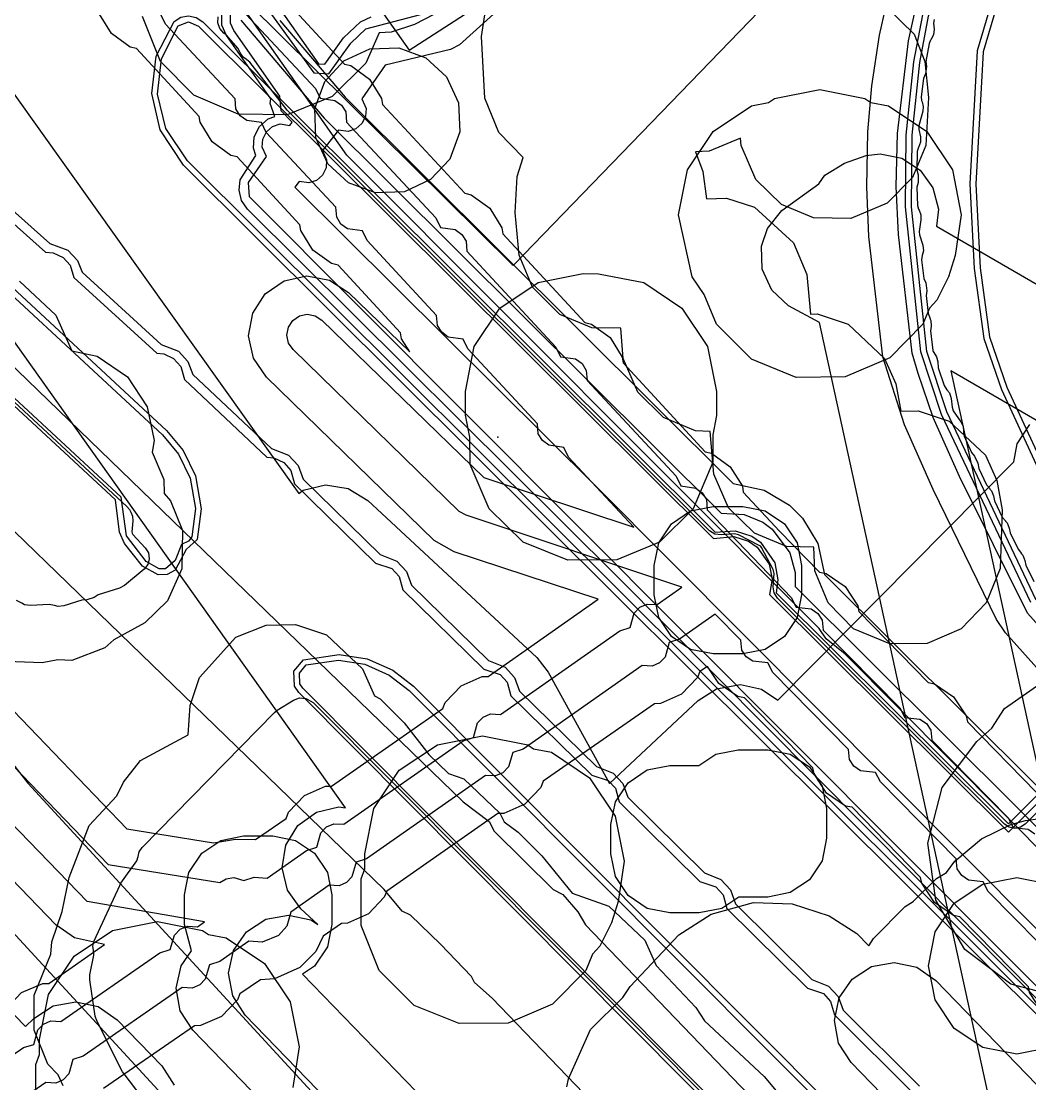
# Model space of a CAD drawing. Header units: metres. Extents: x -2677 to -840, y 169 to 1487.
# Drawn here: x -2568.76 to -2534.54, y 553.67 to 589.7 of the extents above; entities that cross this region are included whole.
import ezdxf

# ---------------------------------------------------------------- set-up
doc = ezdxf.new("R2010")
doc.units = ezdxf.units.M
for name, color, linetype in [('AI_GREENING_EXCLUSIONS', 1, 'Continuous'), ('AI_GREENING_LAWN', 82, 'Continuous'), ('AI_GREENING_REJECTED', 6, 'Continuous')]:
    doc.layers.add(name, color=color, linetype=linetype)

msp = doc.modelspace()

# ---------------------------------------------------------------- linework, layer by layer
at = {"layer": 'AI_GREENING_EXCLUSIONS'}
for points in [[(-2588.627, 615.598), (-2586.326, 612.033), (-2583.371, 609.556), (-2582.882, 608.947), (-2582.664, 608.198), (-2582.748, 607.422), (-2583.034, 606.901), (-2559.346, 573.692), (-2559.196, 573.8), (-2558.437, 573.98), (-2557.667, 573.856), (-2557.002, 573.447), (-2551.271, 568.123), (-2550.882, 567.625), (-2548.797, 563.852), (-2545.789, 566.67), (-2545.175, 567.063), (-2544.356, 567.209), (-2543.644, 567.053), (-2543.094, 566.68), (-2535.086, 574.766), (-2534.967, 575.376), (-2534.537, 576.027)], [(-2564.927, 601.937), (-2555.599, 588.722), (-2543.98, 596.213)], [(-2531.899, 565.099), (-2535.363, 568.96), (-2535.672, 569.419), (-2537.822, 573.828), (-2538.792, 576.023), (-2539.522, 578.322), (-2539.998, 582.405), (-2540.074, 584.094), (-2540.032, 585.952), (-2539.897, 587.516), (-2539.64, 589.228), (-2539.214, 591.139), (-2538.788, 592.598), (-2538.198, 594.235), (-2537.388, 596.063), (-2536.119, 598.364), (-2534.948, 600.1), (-2533.565, 601.83)], [(-2524.798, 552.142), (-2540.803, 568.239), (-2541.447, 568.756), (-2541.684, 569.111), (-2557.718, 585.162), (-2568.013, 599.821), (-2568.398, 600.212), (-2568.731, 600.832), (-2569.281, 601.575)], [(-2531.155, 565.766), (-2534.619, 569.628), (-2536.923, 574.266), (-2537.814, 576.265), (-2538.331, 577.764), (-2538.529, 578.443), (-2539, 582.475), (-2539.074, 584.1), (-2539.034, 585.893), (-2538.658, 589.04), (-2538.247, 590.886), (-2537.839, 592.283), (-2537.272, 593.858), (-2536.488, 595.626), (-2535.266, 597.842), (-2534.14, 599.511)], [(-2534.504, 569.989), (-2537.533, 576.373), (-2538.233, 578.489), (-2538.753, 583.407), (-2538.736, 585.839), (-2538.473, 588.327), (-2538.172, 589.922), (-2538.172, 589.922), (-2537.318, 592.886), (-2536.729, 594.388), (-2535.982, 595.968), (-2535.153, 597.45), (-2534.2, 598.912)], [(-2534.324, 570.077), (-2537.353, 576.458), (-2538.034, 578.51), (-2538.553, 583.405), (-2538.536, 585.838), (-2538.274, 588.306), (-2537.978, 589.873), (-2537.978, 589.873), (-2537.128, 592.825), (-2536.548, 594.303), (-2535.807, 595.871), (-2534.979, 597.352), (-2534.032, 598.803)], [(-2555.639, 514.931), (-2542.088, 527.18), (-2542.139, 527.45), (-2542.02, 528.023), (-2541.405, 528.789), (-2571.302, 561.257), (-2572.121, 561.989), (-2572.405, 562.455), (-2602.856, 595.523), (-2603.553, 595.583), (-2604.625, 596.02), (-2605.096, 596.386), (-2605.399, 596.744), (-2610.556, 593.223), (-2611.094, 592.994)], [(-2548.465, 593.806), (-2553.893, 588.904), (-2554.2, 588.743), (-2556.407, 588.219), (-2557.207, 587.077), (-2557.06, 586.75), (-2557.078, 586.477), (-2557.199, 586.232), (-2557.404, 586.052), (-2557.663, 585.965), (-2557.998, 586.014), (-2558.534, 585.317), (-2558.401, 585.007), (-2558.419, 584.734), (-2558.54, 584.489), (-2558.745, 584.309), (-2559.004, 584.222), (-2559.331, 584.267), (-2559.473, 584.077), (-2549.237, 573.911), (-2529.32, 553.903)], [(-2534.473, 594.125), (-2535.376, 591.915), (-2536.325, 588.705), (-2536.57, 584.185), (-2536.427, 581.318), (-2536.098, 578.951), (-2535.505, 577.219), (-2533.974, 573.915)], [(-2534.292, 594.04), (-2535.187, 591.848), (-2536.126, 588.671), (-2536.37, 584.18), (-2536.228, 581.34), (-2535.903, 578.998), (-2535.319, 577.293), (-2533.793, 574.002)], [(-2560.578, 591.263), (-2557.793, 588.253), (-2557.574, 588.201), (-2556.941, 587.745), (-2556.531, 587.081), (-2556.498, 586.881), (-2553.713, 583.871), (-2553.494, 583.819), (-2552.861, 583.363), (-2552.451, 582.699), (-2552.419, 582.499), (-2549.634, 579.489), (-2549.415, 579.437), (-2548.782, 578.981), (-2548.372, 578.317), (-2548.339, 578.117), (-2545.554, 575.107), (-2545.335, 575.055), (-2544.702, 574.599), (-2544.292, 573.935), (-2544.26, 573.735), (-2543.032, 572.413), (-2541.673, 571.019), (-2541.452, 570.974), (-2540.807, 570.535), (-2540.378, 569.883), (-2540.34, 569.684), (-2537.991, 567.282), (-2537.771, 567.237), (-2537.125, 566.798), (-2536.696, 566.146), (-2536.658, 565.947), (-2534.31, 563.545)], [(-2561.801, 590.669), (-2558.778, 587.421), (-2558.618, 587.09), (-2558.114, 587.019), (-2557.892, 586.859), (-2557.749, 586.627), (-2557.722, 586.287), (-2554.698, 583.039), (-2554.539, 582.708), (-2554.034, 582.637), (-2553.813, 582.477), (-2553.669, 582.245), (-2553.642, 581.905), (-2550.619, 578.657), (-2550.459, 578.326), (-2549.955, 578.255), (-2549.733, 578.095), (-2549.59, 577.863), (-2549.563, 577.523), (-2546.539, 574.275), (-2546.38, 573.944), (-2545.875, 573.873), (-2545.654, 573.713), (-2545.51, 573.481), (-2545.483, 573.141), (-2542.634, 570.16), (-2542.465, 569.833), (-2541.959, 569.776), (-2541.733, 569.623), (-2541.583, 569.395), (-2541.546, 569.056), (-2538.952, 566.423), (-2538.783, 566.096), (-2538.277, 566.039), (-2538.051, 565.886), (-2537.901, 565.658), (-2537.864, 565.319), (-2535.271, 562.686), (-2535.102, 562.359), (-2534.595, 562.302), (-2534.37, 562.149)], [(-2539.805, 590.584), (-2538.468, 589.265), (-2538.107, 588.336), (-2537.974, 587.119), (-2538.068, 585.493), (-2538.521, 584.409), (-2539.376, 583.532), (-2540.608, 583.017), (-2541.877, 583.034), (-2542.961, 583.487), (-2543.838, 584.342), (-2544.336, 585.493), (-2544.353, 585.739), (-2545.416, 585.295), (-2545.884, 585.278), (-2545.634, 584.612), (-2545.509, 583.683), (-2544.831, 583.701), (-2543.882, 583.401), (-2542.557, 582.19), (-2542.11, 581.115), (-2541.983, 579.772), (-2541.75, 579.779), (-2540.7, 579.427), (-2539.476, 578.268), (-2539.09, 577.412), (-2538.914, 576.479), (-2538.323, 576.495), (-2537.273, 576.143), (-2536.049, 574.984), (-2535.663, 574.128), (-2535.481, 573.139), (-2535.546, 571.147), (-2536.016, 569.982), (-2536.871, 569.105), (-2538.022, 568.607), (-2539.291, 568.59), (-2540.523, 569.105), (-2541.378, 569.982), (-2541.831, 571.066), (-2541.866, 571.874), (-2542.799, 571.891), (-2543.883, 572.344), (-2544.76, 573.199), (-2545.258, 574.35), (-2545.39, 575.796), (-2545.88, 575.813), (-2546.964, 576.266), (-2547.841, 577.121), (-2547.841, 577.121), (-2548.339, 578.272), (-2548.414, 579.293), (-2549.404, 579.31), (-2550.488, 579.763), (-2551.41, 580.685), (-2551.863, 581.769), (-2551.996, 583.222), (-2551.928, 584.444), (-2551.728, 585.084), (-2552.559, 585.936), (-2553.029, 587.101), (-2553.144, 589.191), (-2553.027, 589.918)], [(-2560.597, 590.381), (-2558.827, 587.956), (-2558.323, 587.924), (-2557.577, 588.965), (-2557.07, 589.446), (-2554.698, 590.064)], [(-2560.154, 590.365), (-2558.674, 588.26), (-2558.461, 588.246), (-2557.82, 589.14), (-2557.245, 589.689), (-2556.891, 589.852)], [(-2571.078, 566.567), (-2565.808, 561.106), (-2562.02, 560.495), (-2561.812, 560.623), (-2561.542, 560.666), (-2561.209, 560.571), (-2560.859, 560.682), (-2560.412, 560.647), (-2559.08, 561.581), (-2558.73, 561.693), (-2558.589, 562.183), (-2558.401, 562.381), (-2558.151, 562.491), (-2557.81, 562.471), (-2553.767, 565.306), (-2553.417, 565.418), (-2553.277, 565.908), (-2553.088, 566.105), (-2552.838, 566.215), (-2552.498, 566.195), (-2548.454, 569.03), (-2548.104, 569.143), (-2547.964, 569.633), (-2547.775, 569.83), (-2547.525, 569.94), (-2547.185, 569.92), (-2546.344, 570.51), (-2553.659, 572.95), (-2553.896, 573.084), (-2559.534, 578.567), (-2559.689, 578.792), (-2559.746, 579.059), (-2559.696, 579.328), (-2559.547, 579.557), (-2559.322, 579.712), (-2559.055, 579.769), (-2558.787, 579.719), (-2558.558, 579.571), (-2553.066, 574.228), (-2547.977, 572.544), (-2550.191, 574.922), (-2550.351, 575.253), (-2550.855, 575.325), (-2551.077, 575.485), (-2551.22, 575.717), (-2551.247, 576.057), (-2553.609, 578.593), (-2553.768, 578.925), (-2554.273, 578.996), (-2554.494, 579.156), (-2554.638, 579.388), (-2554.665, 579.728), (-2557.026, 582.264), (-2557.186, 582.596), (-2557.69, 582.667), (-2557.912, 582.827), (-2558.055, 583.059), (-2558.082, 583.399), (-2560.444, 585.935), (-2560.603, 586.267), (-2561.108, 586.338), (-2561.33, 586.498), (-2561.473, 586.73), (-2561.5, 587.07), (-2563.862, 589.607), (-2564.021, 589.938)], [(-2570.142, 567.47), (-2565.174, 562.32), (-2562.235, 561.846), (-2561.493, 561.965), (-2560.809, 561.956), (-2559.768, 562.671), (-2559.686, 562.881), (-2559.147, 563.445), (-2558.433, 563.76), (-2558.23, 563.764), (-2554.455, 566.396), (-2554.374, 566.606), (-2553.834, 567.17), (-2553.12, 567.484), (-2552.917, 567.489), (-2549.187, 570.101), (-2554.067, 571.715), (-2554.746, 572.1), (-2560.44, 577.635), (-2560.883, 578.278), (-2561.046, 579.041), (-2560.904, 579.809), (-2560.479, 580.463), (-2559.836, 580.906), (-2559.073, 581.069), (-2558.306, 580.927), (-2557.651, 580.502), (-2555.58, 578.488), (-2555.856, 578.934), (-2555.888, 579.134), (-2558.011, 581.433), (-2558.23, 581.484), (-2558.863, 581.941), (-2559.273, 582.605), (-2559.306, 582.805), (-2561.429, 585.104), (-2561.648, 585.156), (-2562.281, 585.612), (-2562.691, 586.276), (-2562.724, 586.476), (-2564.846, 588.775), (-2565.066, 588.827), (-2565.699, 589.283), (-2566.109, 589.947)], [(-2554.762, 589.934), (-2555.416, 589.599), (-2556.207, 589.33), (-2556.62, 589.314), (-2557.07, 588.278), (-2558.214, 587.155), (-2559.736, 586.535), (-2561.397, 586.551), (-2562.906, 587.198), (-2564.029, 588.342), (-2564.649, 589.864)], [(-2453.052, 475.184), (-2563.255, 584.829), (-2564.047, 586.016), (-2564.332, 587.253), (-2564.18, 588.518), (-2563.573, 589.696), (-2563.347, 589.837), (-2563.084, 589.883), (-2562.823, 589.828), (-2562.602, 589.68), (-2545.216, 572.383), (-2544.537, 572.426), (-2543.974, 572.238), (-2543.68, 572.035), (-2543.194, 571.34), (-2543.088, 570.762), (-2543.147, 570.324), (-2535.267, 562.485), (-2531.333, 566.415)], [(-2531.747, 553.976), (-2548.521, 570.857), (-2561.08, 583.335), (-2561.282, 583.627), (-2561.37, 583.971), (-2561.333, 584.325), (-2560.795, 585.148), (-2560.879, 585.397), (-2560.853, 585.786), (-2560.68, 586.136), (-2560.386, 586.393), (-2560.155, 586.471), (-2560.308, 586.909), (-2560.288, 587.078), (-2561.79, 589.215), (-2561.948, 589.571), (-2561.957, 589.961)], [(-2531.535, 554.188), (-2561.01, 583.752), (-2561.045, 584.24), (-2560.443, 585.118), (-2560.581, 585.435), (-2560.563, 585.708), (-2560.442, 585.953), (-2560.237, 586.133), (-2559.978, 586.22), (-2559.643, 586.171), (-2559.562, 586.277), (-2559.936, 586.668), (-2559.981, 587.163), (-2561.545, 589.387), (-2561.655, 589.637), (-2561.662, 589.91)], [(-2452.91, 475.325), (-2563.114, 584.97), (-2563.854, 586.067), (-2564.133, 587.236), (-2563.999, 588.433), (-2563.436, 589.549), (-2563.087, 589.683), (-2562.743, 589.538), (-2545.276, 572.16), (-2544.586, 572.232), (-2544.088, 572.074), (-2543.793, 571.871), (-2543.388, 571.29), (-2543.287, 570.781), (-2543.369, 570.263), (-2535.267, 562.203), (-2531.064, 566.414)], [(-2561.309, 589.744), (-2558.476, 586.422), (-2545.013, 573.028), (-2544.237, 572.978), (-2543.598, 572.714), (-2543.277, 572.48), (-2542.683, 571.675), (-2542.503, 571.012), (-2542.503, 570.53), (-2451.479, 479.972)], [(-2559.988, 589.726), (-2557.766, 587.126), (-2544.605, 574.032), (-2543.549, 573.801), (-2542.688, 573.288), (-2542.254, 572.857), (-2541.737, 571.999), (-2541.501, 570.944), (-2450.809, 480.716)], [(-2577.131, 588.154), (-2563.831, 575.823), (-2563.265, 575.148), (-2562.844, 574.287), (-2562.652, 573.166), (-2562.796, 572.131), (-2563.163, 571.795), (-2563.541, 571.086), (-2563.811, 570.945), (-2564.115, 570.932), (-2564.641, 571.222), (-2565.259, 571.995), (-2565.43, 572.377), (-2565.559, 573.471), (-2579.063, 585.991)], [(-2577.263, 588.004), (-2563.967, 575.677), (-2563.419, 575.02), (-2563.026, 574.204), (-2562.852, 573.184), (-2562.975, 572.22), (-2563.086, 572.073), (-2563.317, 571.963), (-2563.539, 571.412), (-2563.863, 571.138), (-2564.08, 571.129), (-2564.526, 571.385), (-2565.191, 572.255), (-2565.37, 573.568), (-2578.929, 586.139)], [(-2576.643, 585.359), (-2553.766, 563.228), (-2552.885, 562.564), (-2552.718, 562.239), (-2550.708, 560.256), (-2550.383, 560.095), (-2549.87, 559.507), (-2549.611, 559.057), (-2533.553, 542.355), (-2541.672, 579.492), (-2542.725, 580.049), (-2543.295, 580.582), (-2543.617, 581.293), (-2543.643, 582.073), (-2543.442, 582.675), (-2542.952, 583.283), (-2541.704, 584.185), (-2541.493, 584.481), (-2540.83, 584.893), (-2540.094, 585.153), (-2539.613, 585.205), (-2538.884, 585.058), (-2538.26, 584.654), (-2537.826, 584.05), (-2537.643, 583.329), (-2537.711, 582.759), (-2524.606, 575.172)], [(-2576.643, 585.359), (-2553.766, 563.228), (-2552.885, 562.564), (-2552.718, 562.239), (-2550.708, 560.256), (-2550.383, 560.095), (-2549.87, 559.507), (-2549.611, 559.057), (-2533.553, 542.355), (-2541.672, 579.492), (-2542.725, 580.049), (-2543.295, 580.582), (-2543.617, 581.293), (-2543.643, 582.073), (-2543.442, 582.675), (-2542.952, 583.283), (-2541.704, 584.185), (-2541.493, 584.481), (-2540.83, 584.893), (-2540.094, 585.153), (-2539.613, 585.205), (-2538.884, 585.058), (-2538.26, 584.654), (-2537.826, 584.05), (-2537.643, 583.329), (-2537.711, 582.759), (-2524.606, 575.172)], [(-2555.929, 550.601), (-2561.161, 556.002), (-2561.585, 556.657), (-2561.725, 557.425), (-2561.56, 558.188), (-2561.117, 558.83), (-2560.461, 559.253), (-2559.693, 559.393), (-2558.93, 559.229), (-2558.702, 559.071), (-2559.273, 559.601), (-2559.73, 560.233), (-2559.911, 560.992), (-2559.787, 561.762), (-2559.378, 562.427), (-2558.746, 562.884), (-2557.986, 563.065), (-2557.758, 563.028), (-2572.994, 584.455)], [(-2570.448, 584.533), (-2567.793, 582.17), (-2567.173, 581.945), (-2566.849, 581.596), (-2566.69, 581.192), (-2564.012, 578.737), (-2563.425, 578.513), (-2563.102, 578.163), (-2562.935, 577.724), (-2560.274, 575.214), (-2559.687, 574.989), (-2559.364, 574.64), (-2559.193, 574.18), (-2556.58, 571.622), (-2556.014, 571.398), (-2555.691, 571.048), (-2555.52, 570.585), (-2552.91, 568.028), (-2552.344, 567.804), (-2552.02, 567.454), (-2551.849, 566.991), (-2549.239, 564.434), (-2548.673, 564.21), (-2548.35, 563.86), (-2548.179, 563.392), (-2545.582, 560.821), (-2545.022, 560.597), (-2544.698, 560.247), (-2544.528, 559.778), (-2541.931, 557.207), (-2541.372, 556.982), (-2541.048, 556.633), (-2540.877, 556.163), (-2538.281, 553.592)], [(-2570.731, 584.357), (-2567.94, 581.876), (-2567.673, 581.856), (-2567.341, 581.697), (-2567.098, 581.428), (-2566.973, 581.017), (-2564.164, 578.443), (-2563.925, 578.424), (-2563.593, 578.264), (-2563.35, 577.996), (-2563.225, 577.558), (-2560.426, 574.919), (-2560.187, 574.9), (-2559.855, 574.74), (-2559.612, 574.472), (-2559.487, 574.021), (-2556.736, 571.328), (-2556.182, 571.149), (-2555.939, 570.88), (-2555.814, 570.426), (-2553.065, 567.734), (-2552.512, 567.555), (-2552.269, 567.287), (-2552.143, 566.832), (-2549.395, 564.14), (-2548.841, 563.961), (-2548.598, 563.693), (-2548.473, 563.234), (-2545.738, 560.527), (-2545.19, 560.348), (-2544.947, 560.079), (-2544.822, 559.619), (-2542.088, 556.913), (-2541.539, 556.734), (-2541.297, 556.465), (-2541.171, 556.005), (-2538.437, 553.298)], [(-2533.006, 536.015), (-2552.778, 556.579), (-2553.381, 557.105), (-2553.483, 557.313), (-2554.537, 558.409), (-2555.551, 559.39), (-2555.83, 559.522), (-2556.447, 560.256), (-2579.748, 582.798)], [(-2533.006, 536.015), (-2552.778, 556.579), (-2553.381, 557.105), (-2553.483, 557.313), (-2554.537, 558.409), (-2555.551, 559.39), (-2555.83, 559.522), (-2556.447, 560.256), (-2579.748, 582.798)], [(-2568.815, 580.892), (-2567.591, 579.733), (-2567.041, 578.525), (-2566.183, 578.345), (-2565.157, 577.645), (-2564.489, 576.632), (-2564.25, 575.482), (-2564.312, 575.087), (-2563.926, 574.166), (-2563.912, 573.689), (-2563.691, 573.436), (-2563.29, 572.433), (-2563.306, 571.14), (-2563.796, 570.054), (-2564.562, 569.308), (-2565.622, 568.724), (-2565.927, 568.451), (-2567.041, 568.03), (-2567.517, 568.044), (-2568.049, 567.95), (-2569.852, 568.017)], [(-2525.761, 571.218), (-2537.219, 577.852), (-2528.494, 537.945)], [(-2525.761, 571.218), (-2537.219, 577.852), (-2528.494, 537.945)], [(-2533.383, 557.589), (-2535.95, 560.196), (-2536.119, 560.522), (-2536.626, 560.579), (-2536.852, 560.733), (-2537.002, 560.961), (-2537.038, 561.3), (-2539.606, 563.906), (-2539.775, 564.233), (-2540.281, 564.29), (-2540.507, 564.443), (-2540.657, 564.671), (-2540.694, 565.01), (-2543.261, 567.616), (-2543.43, 567.943), (-2543.937, 568), (-2544.163, 568.153), (-2544.313, 568.382), (-2544.349, 568.721), (-2545.21, 569.595), (-2546.422, 568.745), (-2546.772, 568.633), (-2546.913, 568.143), (-2547.101, 567.945), (-2547.351, 567.835), (-2547.692, 567.855), (-2551.735, 565.02), (-2552.085, 564.908), (-2552.225, 564.418), (-2552.414, 564.221), (-2552.664, 564.111), (-2553.004, 564.131), (-2557.048, 561.296), (-2557.398, 561.183), (-2557.538, 560.693), (-2557.727, 560.496), (-2557.977, 560.386), (-2558.317, 560.406), (-2559.614, 559.497), (-2559.753, 559.021), (-2560.032, 558.699), (-2560.581, 558.47), (-2561.032, 558.507), (-2562.022, 557.82), (-2562.372, 557.71), (-2562.515, 557.22), (-2562.705, 557.024), (-2562.955, 556.915), (-2563.295, 556.936), (-2566.656, 554.604), (-2567.007, 554.493), (-2567.149, 554.004), (-2567.339, 553.807), (-2567.589, 553.698), (-2567.93, 553.72), (-2571.291, 551.387)], [(-2567.336, 553.604), (-2567.512, 553.977), (-2567.857, 554.34), (-2568.324, 555.491), (-2568.324, 556.679), (-2567.757, 558.069), (-2567.716, 558.481), (-2567.371, 559.518), (-2567.134, 560.664), (-2566.456, 562.429), (-2565.521, 563.438), (-2565.292, 563.898), (-2564.715, 564.639), (-2563.099, 565.505), (-2563.025, 566.497), (-2562.714, 567.444), (-2561.476, 568.817), (-2560.446, 569.224), (-2559.452, 569.251), (-2558.402, 568.899), (-2557.178, 567.74), (-2556.777, 566.83), (-2556.577, 566.726), (-2555.767, 565.916), (-2554.929, 564.841), (-2554.266, 564.197), (-2553.747, 564.013), (-2552.523, 562.854), (-2552.371, 562.552), (-2551.902, 562.209), (-2551.092, 561.399), (-2550.066, 560.137), (-2548.824, 559.696), (-2547.6, 558.537), (-2547.214, 557.679), (-2545.871, 556.263), (-2545.58, 555.808), (-2543.554, 553.914), (-2543.15, 553.434)], [(-2527.735, 535.387), (-2542.417, 549.934), (-2559.344, 566.944), (-2559.49, 567.157), (-2559.511, 567.664), (-2559.184, 568.053), (-2557.972, 568.233), (-2557.027, 568.082), (-2556.151, 567.693), (-2555.456, 567.151), (-2512.478, 524.035)], [(-2580.682, 568.052), (-2568.617, 555.615), (-2568.335, 555.888), (-2567.68, 556.311), (-2566.912, 556.452), (-2566.149, 556.288), (-2565.507, 555.844), (-2563.993, 554.282), (-2563.569, 553.626)], [(-2534.122, 556.11), (-2534.551, 556.762), (-2534.589, 556.961), (-2536.911, 559.336), (-2537.132, 559.382), (-2537.778, 559.82), (-2538.206, 560.472), (-2538.244, 560.672), (-2540.567, 563.047), (-2540.788, 563.092), (-2541.433, 563.531), (-2541.862, 564.183), (-2541.9, 564.382), (-2544.222, 566.757), (-2544.443, 566.803), (-2545.089, 567.241), (-2545.472, 567.824), (-2545.734, 567.655), (-2545.816, 567.445), (-2546.355, 566.881), (-2547.069, 566.566), (-2547.272, 566.562), (-2551.047, 563.93), (-2551.128, 563.72), (-2551.668, 563.156), (-2552.382, 562.842), (-2552.585, 562.837), (-2556.36, 560.206), (-2556.441, 559.996), (-2556.98, 559.432), (-2557.694, 559.117), (-2557.897, 559.112), (-2558.513, 558.681), (-2558.765, 558.161), (-2559.305, 557.621), (-2560.161, 557.229), (-2560.642, 557.196), (-2561.339, 556.727), (-2561.421, 556.517), (-2561.963, 555.956), (-2562.679, 555.645), (-2562.882, 555.641), (-2565.973, 553.51)], [(-2533.295, 556.558), (-2535.184, 557.047), (-2536.742, 558.222), (-2537.731, 559.903), (-2538.002, 561.835), (-2537.513, 563.724), (-2536.339, 565.282), (-2535.832, 565.734), (-2535.401, 566.402), (-2533.798, 567.513)], [(-2572.048, 552.566), (-2568.687, 554.898), (-2568.336, 555.009), (-2568.194, 555.498), (-2568.004, 555.695), (-2567.754, 555.804), (-2567.413, 555.782), (-2564.052, 558.115), (-2563.702, 558.226), (-2563.559, 558.715), (-2563.37, 558.912), (-2563.119, 559.02), (-2562.779, 558.999), (-2562.545, 559.161), (-2566.518, 559.856), (-2572.085, 565.595)], [(-2569.287, 556.201), (-2568.745, 556.763), (-2568.03, 557.074), (-2567.827, 557.078), (-2565.935, 558.391), (-2566.949, 558.618), (-2567.59, 559.063), (-2573.021, 564.693)], [(-2569.185, 564.692), (-2568.535, 563.861), (-2538.369, 531.102)], [(-2550.253, 553.565), (-2550.197, 553.842), (-2549.44, 555.513), (-2548.35, 556.601), (-2548.099, 556.976), (-2546.452, 558.727), (-2545.346, 559.427), (-2543.911, 559.818), (-2542.603, 559.776), (-2541.349, 559.372), (-2540.414, 558.772), (-2540.007, 558.352), (-2539.846, 558.599), (-2538.765, 559.679), (-2538.498, 559.849), (-2537.711, 560.636), (-2537.371, 560.836), (-2537.079, 561.216), (-2536.176, 561.974), (-2535.179, 562.464), (-2534.684, 562.602), (-2533.716, 562.731)], [(-2557.01, 549.369), (-2562.939, 555.487), (-2563.362, 556.143), (-2563.502, 556.911), (-2563.338, 557.674), (-2562.984, 558.185), (-2563.22, 559.076), (-2563.22, 560.076), (-2563.068, 560.841), (-2562.634, 561.49), (-2561.985, 561.924), (-2561.22, 562.076), (-2560.22, 562.076), (-2559.455, 561.924), (-2558.806, 561.49), (-2558.372, 560.841), (-2558.22, 560.076), (-2558.22, 559.076), (-2558.372, 558.311), (-2558.806, 557.662), (-2559.212, 557.39), (-2553.609, 551.606)], [(-2568.26, 552.74), (-2568.26, 554.324), (-2568.136, 554.66), (-2568.136, 555.173), (-2567.832, 556.704), (-2566.964, 558.001), (-2565.667, 558.869), (-2564.136, 559.173), (-2562.605, 558.869), (-2562.605, 558.869), (-2562.406, 558.735), (-2561.803, 558.616), (-2560.506, 557.748), (-2559.638, 556.451), (-2559.334, 554.92), (-2559.541, 553.549)], [(-2535.12, 548.734), (-2540.607, 554.397), (-2541.03, 555.052), (-2541.171, 555.82), (-2541.006, 556.583), (-2540.563, 557.225), (-2539.907, 557.648), (-2539.139, 557.788), (-2538.376, 557.624), (-2537.734, 557.18), (-2531.236, 550.472)]]:
    msp.add_lwpolyline(points, dxfattribs=at)
for points in [[(-2553.921, 586.935), (-2553.882, 585.949), (-2554.223, 585.032), (-2554.87, 584.333), (-2555.752, 583.924), (-2556.738, 583.885), (-2557.655, 584.226), (-2558.354, 584.873), (-2558.763, 585.755), (-2558.802, 586.741), (-2558.461, 587.658), (-2557.814, 588.357), (-2556.932, 588.766), (-2555.946, 588.805), (-2555.029, 588.464), (-2554.33, 587.817), (-2553.921, 586.935)], [(-2541.666, 587.387), (-2540.135, 587.083), (-2539.936, 586.949), (-2539.333, 586.83), (-2538.036, 585.962), (-2537.168, 584.665), (-2536.864, 583.134), (-2537.071, 581.763), (-2537.297, 581.038), (-2537.69, 580.248), (-2537.942, 579.978), (-2538.169, 579.434), (-2539.292, 578.29), (-2540.801, 577.643), (-2542.462, 577.627), (-2543.984, 578.247), (-2545.171, 579.434), (-2545.59, 580.436), (-2545.993, 581.038), (-2546.454, 583.134), (-2546.15, 584.665), (-2545.282, 585.962), (-2543.985, 586.83), (-2543.402, 586.945), (-2543.197, 587.083), (-2541.666, 587.387)], [(-2549.169, 581.143), (-2547.638, 580.839), (-2546.341, 579.971), (-2545.473, 578.674), (-2545.169, 577.143), (-2545.169, 576.337), (-2545.3, 575.678), (-2545.3, 574.753), (-2545.963, 573.167), (-2547.107, 572.044), (-2548.552, 571.44), (-2550.213, 571.424), (-2551.735, 572.044), (-2552.879, 573.167), (-2553.526, 574.676), (-2553.542, 575.596), (-2553.691, 576.346), (-2553.691, 577.148), (-2553.387, 578.679), (-2552.519, 579.976), (-2551.222, 580.844), (-2549.691, 581.148), (-2549.169, 581.143)], [(-2543.517, 568.402), (-2544.282, 568.25), (-2545.282, 568.25), (-2546.047, 568.402), (-2546.696, 568.836), (-2547.13, 569.485), (-2547.282, 570.25), (-2547.282, 571.25), (-2547.13, 572.015), (-2546.696, 572.664), (-2546.047, 573.098), (-2545.282, 573.25), (-2544.282, 573.25), (-2543.517, 573.098), (-2542.868, 572.664), (-2542.434, 572.015), (-2542.282, 571.25), (-2542.282, 570.25), (-2542.434, 569.485), (-2542.868, 568.836), (-2543.517, 568.402)], [(-2511.917, 521.664), (-2512, 520.542), (-2512.407, 519.473), (-2512.748, 519.322), (-2513.1, 519.45), (-2514.114, 521.392), (-2514.863, 522.33), (-2515.51, 523.329), (-2521.787, 529.953), (-2527.594, 535.529), (-2542.274, 550.075), (-2559.202, 567.085), (-2559.306, 567.237), (-2559.321, 567.6), (-2559.088, 567.877), (-2557.999, 568.035), (-2557.104, 567.897), (-2556.273, 567.534), (-2555.598, 567.01), (-2512.62, 523.894), (-2512.205, 523.063), (-2512.017, 522.412), (-2511.917, 521.664)], [(-2551.376, 565.036), (-2550.773, 564.916), (-2549.476, 564.049), (-2548.609, 562.751), (-2548.304, 561.22), (-2548.511, 559.85), (-2548.738, 559.125), (-2549.13, 558.335), (-2549.379, 558.067), (-2549.608, 557.518), (-2550.732, 556.374), (-2552.24, 555.727), (-2553.901, 555.711), (-2555.423, 556.331), (-2556.61, 557.518), (-2557.23, 559.041), (-2557.23, 560.624), (-2557.106, 560.96), (-2557.106, 561.473), (-2556.802, 563.004), (-2555.935, 564.302), (-2554.637, 565.169), (-2553.106, 565.473), (-2551.575, 565.169), (-2551.376, 565.036)], [(-2541.433, 563.002), (-2541.433, 562.002), (-2541.585, 561.237), (-2542.019, 560.588), (-2542.668, 560.154), (-2543.433, 560.002), (-2544.418, 560.002), (-2544.988, 559.621), (-2545.753, 559.469), (-2546.753, 559.469), (-2547.518, 559.621), (-2548.167, 560.055), (-2548.601, 560.704), (-2548.753, 561.469), (-2548.753, 562.469), (-2548.601, 563.234), (-2548.167, 563.883), (-2547.518, 564.317), (-2546.753, 564.469), (-2545.768, 564.469), (-2545.198, 564.85), (-2544.433, 565.002), (-2543.433, 565.002), (-2542.668, 564.85), (-2542.019, 564.416), (-2541.585, 563.767), (-2541.433, 563.002)], [(-2537.104, 559.793), (-2536.131, 560.443), (-2534.983, 560.672), (-2533.835, 560.443), (-2532.861, 559.793), (-2532.211, 558.82), (-2531.983, 557.672), (-2532.211, 556.524), (-2532.861, 555.55), (-2533.835, 554.9), (-2534.983, 554.672), (-2536.131, 554.9), (-2537.104, 555.55), (-2537.754, 556.524), (-2537.983, 557.672), (-2537.754, 558.82), (-2537.104, 559.793)]]:
    msp.add_lwpolyline(points, close=True, dxfattribs=at)
at = {"layer": 'AI_GREENING_LAWN'}
for points in [[(-2561.04, 590.297), (-2552.103, 581.451), (-2552.103, 581.451), (-2552.068, 581.428), (-2552.033, 581.452), (-2534.084, 600.021)], [(-2531.091, 566.097), (-2534.694, 562.479), (-2534.856, 562.37), (-2535.047, 562.331), (-2535.239, 562.369), (-2535.401, 562.477), (-2543.101, 570.137), (-2543.216, 570.316), (-2543.247, 570.526), (-2543.216, 570.98), (-2543.244, 571.113), (-2543.647, 571.862), (-2543.669, 571.891), (-2543.698, 571.912), (-2544.427, 572.291), (-2544.558, 572.318), (-2545.014, 572.284), (-2545.224, 572.313), (-2545.403, 572.428), (-2559.693, 586.644), (-2559.734, 586.691), (-2561.006, 588.318), (-2561.166, 588.437), (-2561.163, 588.441), (-2561.218, 588.476), (-2561.33, 588.629), (-2561.401, 588.778), (-2561.802, 589.244), (-2561.883, 589.301), (-2562.025, 589.454), (-2562.092, 589.651), (-2562.073, 589.858)], [(-2537.786, 589.762), (-2537.805, 589.643), (-2537.787, 589.44), (-2537.807, 589.248), (-2537.898, 589.079), (-2537.908, 589.066), (-2537.96, 588.951), (-2538.064, 588.34), (-2538.045, 588.169), (-2538.083, 587.916), (-2538.15, 587.759), (-2538.227, 587.143), (-2538.21, 587.019), (-2538.19, 586.972), (-2538.154, 586.812), (-2538.17, 586.649), (-2538.305, 586.155), (-2538.308, 586.038), (-2538.254, 585.784), (-2538.25, 585.598), (-2538.314, 585.424), (-2538.326, 585.404), (-2538.36, 585.282), (-2538.372, 584.662), (-2538.328, 584.495), (-2538.328, 584.24), (-2538.371, 584.075), (-2538.355, 583.455), (-2538.32, 583.335), (-2538.298, 583.298), (-2538.236, 583.137), (-2538.233, 582.966), (-2538.293, 582.576), (-2538.284, 582.464), (-2538.17, 582.107), (-2538.147, 581.924), (-2538.19, 581.755), (-2538.212, 581.615), (-2538.132, 580.981), (-2538.07, 580.834), (-2538.038, 580.567), (-2538.062, 580.409), (-2537.989, 579.797), (-2537.923, 579.626), (-2537.929, 579.624), (-2537.898, 579.554), (-2537.89, 579.365), (-2537.915, 579.201), (-2537.834, 578.538), (-2537.824, 578.501), (-2537.802, 578.469), (-2537.801, 578.468), (-2537.705, 578.322), (-2537.665, 578.152), (-2537.655, 577.953), (-2537.448, 577.35), (-2537.352, 577.21), (-2537.264, 577.101), (-2537.209, 576.916), (-2537.18, 576.614), (-2537.137, 576.496), (-2536.875, 576.123), (-2536.802, 575.969), (-2536.786, 575.799), (-2536.789, 575.756), (-2536.768, 575.637), (-2536.517, 575.075), (-2536.414, 574.951), (-2536.306, 574.718), (-2536.275, 574.537), (-2536.007, 573.985), (-2535.889, 573.845), (-2535.894, 573.841), (-2535.842, 573.785), (-2535.772, 573.608), (-2535.742, 573.445), (-2535.473, 572.891), (-2535.356, 572.751), (-2535.361, 572.747), (-2535.308, 572.691), (-2535.239, 572.514), (-2535.209, 572.352), (-2534.94, 571.797), (-2534.823, 571.658), (-2534.828, 571.653), (-2534.775, 571.598), (-2534.706, 571.421), (-2534.676, 571.258), (-2534.407, 570.704)], [(-2578.99, 586.06), (-2565.178, 573.254), (-2565.088, 573.143), (-2565.039, 573.06), (-2564.981, 572.915), (-2564.971, 572.76), (-2565.004, 572.389), (-2564.998, 572.34), (-2564.972, 572.298), (-2564.551, 571.851), (-2564.445, 571.679), (-2564.416, 571.479), (-2564.468, 571.284), (-2564.593, 571.126), (-2565.253, 570.571), (-2565.425, 570.476), (-2566.15, 570.248), (-2566.285, 570.16), (-2566.539, 570.079), (-2566.7, 570.073), (-2567.315, 569.876), (-2567.51, 569.854), (-2567.63, 569.889), (-2567.81, 569.927), (-2568.45, 569.886), (-2568.65, 569.914), (-2568.737, 569.967), (-2568.737, 569.965), (-2568.918, 570.058)], [(-2560.218, 547.384), (-2565.271, 554.004), (-2565.319, 554.08), (-2566.2, 555.808), (-2566.249, 555.961), (-2566.434, 557.199), (-2566.43, 557.371), (-2566.297, 558.033), (-2566.307, 558.19), (-2566.329, 558.34), (-2566.283, 558.525), (-2565.419, 560.396), (-2565.375, 560.473), (-2564.842, 561.238), (-2564.794, 561.38), (-2564.758, 561.537), (-2564.656, 561.688), (-2560.166, 566.265), (-2560.076, 566.338), (-2560.076, 566.338), (-2559.527, 566.684), (-2559.32, 566.758), (-2559.102, 566.736), (-2559.056, 566.72), (-2558.859, 566.599), (-2545.129, 552.825)]]:
    msp.add_lwpolyline(points, dxfattribs=at)
at = {"layer": 'AI_GREENING_REJECTED'}
msp.add_point((-2552.59, 575.6), dxfattribs=at)

doc.saveas('drawing.dxf')
